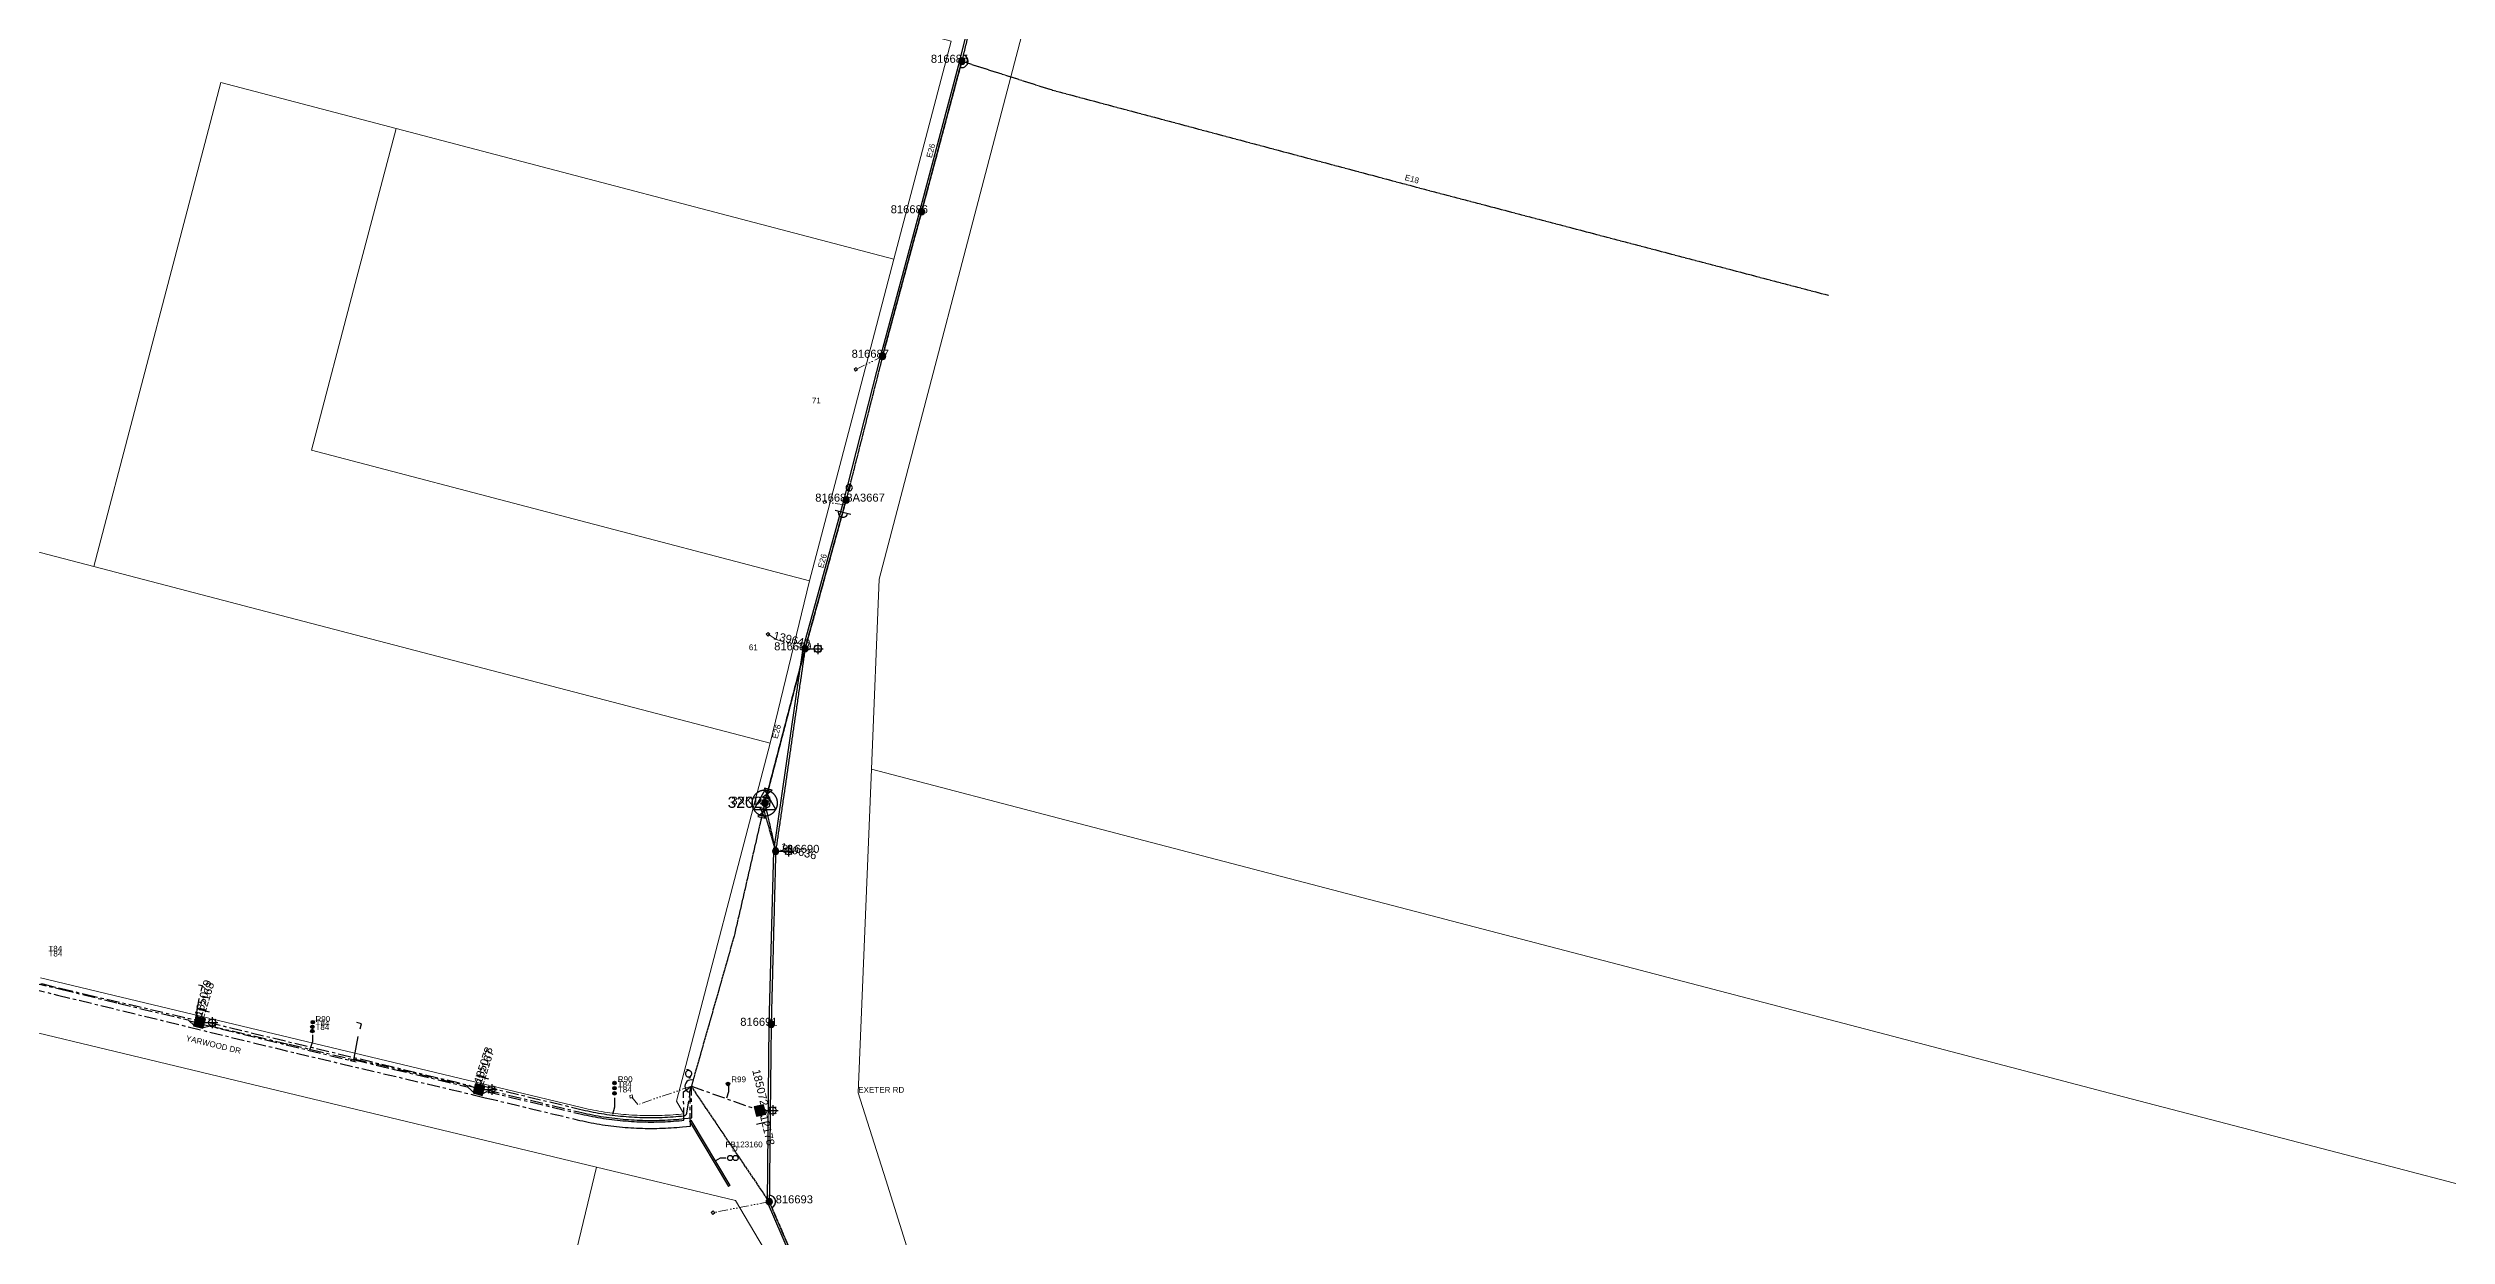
# Model space of a CAD drawing. Header units: metres. Extents: x 250871 to 255994, y 6164531 to 6169422.
# Drawn here: x 253537 to 254286, y 6167000 to 6167371 of the extents above; entities that cross this region are included whole.
import ezdxf
from ezdxf.enums import TextEntityAlignment as Align

# ---------------------------------------------------------------- set-up
doc = ezdxf.new("R2010")
doc.units = ezdxf.units.M
for name, pattern in [('Cable Exist OH', [1, 1, 0]), ('Cable Exist UG', [7, 4, -1, 1, -1]), ('DASHED', [19.05, 12.7, -6.35]), ('PHANTOMX2', [6.6, 3, -0.75, 0.2, -0.75, 0.2, -0.75, 0.2, -0.75])]:
    doc.linetypes.add(name, pattern=pattern)
doc.layers.get('0').update_dxf_attribs({"color": 6})
doc.layers.get('Defpoints').update_dxf_attribs({"color": 250})
for name, color, linetype, lineweight in [('Cadastre Land Parcels_SP_EXT', 118, 'Continuous', 15), ('Cadastre Road Names_SP_HV_LV_SL_EXT', 211, 'Continuous', 15), ('Mains_HV_EXT', 13, 'Continuous', 25), ('Mains_LV_EXT', 163, 'Continuous', 25), ('Mains_LV_SL_EXT', 135, 'Continuous', 25), ('Mains_SL_EXT', 131, 'Continuous', 25), ('Mains_TR_EXT', 211, 'Continuous', 25), ('Services_SP_EXT', 42, 'PHANTOMX2', 20)]:
    doc.layers.add(name, color=color, linetype=linetype, lineweight=lineweight)
for name, color, linetype in [('Duct_SP_EXT', 30, 'Continuous'), ('Equip_LV_EXT', 7, 'Continuous'), ('Equip_SP_HV_EXT', 7, 'Continuous'), ('Equip_SP_LV_EXT', 7, 'Continuous'), ('Equip_SP_SL_EXT', 7, 'Continuous'), ('Sub_SP_TR_HV_LV_EXT', 7, 'Continuous'), ('SupportsOH_SP_TR_HV_LV_SL_EXT', 7, 'Continuous'), ('SupportsUG_SP_LV_SL_EXT', 7, 'Continuous'), ('Trench_SP_EXT', 7, 'Continuous')]:
    doc.layers.add(name, color=color, linetype=linetype)
doc.layers.add('UNKNOWN_FEATURES', color=1, linetype='DASHED', plot=False)
doc.styles.add('COLUMN_LABEL', font='arial.ttf', dxfattribs={"height": 2})
doc.styles.add('iecARIAL', font='arial.ttf', dxfattribs={"height": 2})
doc.styles.add('POLE_LABEL', font='arial.ttf', dxfattribs={"height": 2})
doc.styles.add('SL_LABEL', font='arial.ttf', dxfattribs={"height": 2})
doc.styles.get("Standard").update_dxf_attribs({"font": 'arial.ttf'})
doc.linetypes.add('Cable E OH', pattern='A,8,-0.01,["E",Standard,S=1.5,R=30,X=0,Y=-0.9],0', length=8.01)

# ---------------------------------------------------------------- blocks, each defined once
blk = doc.blocks.new('SUB_POLE_EXT')
at = {"flags": 128}
for points in [[(-0.05, 4), (-0.15, 4), (-0.25, 3.99), (-0.34, 3.99), (-0.44, 3.98), (-0.54, 3.96), (-0.64, 3.95), (-0.73, 3.93), (-0.83, 3.91), (-0.92, 3.89), (-1.02, 3.87), (-1.11, 3.84), (-1.21, 3.81), (-1.3, 3.78), (-1.39, 3.75), (-1.49, 3.71), (-1.58, 3.68), (-1.67, 3.64), (-1.75, 3.59), (-1.84, 3.55), (-1.93, 3.5), (-2.01, 3.46), (-2.1, 3.41), (-2.18, 3.35), (-2.26, 3.3), (-2.34, 3.24), (-2.42, 3.18), (-2.5, 3.12), (-2.58, 3.06), (-2.65, 3), (-2.72, 2.93), (-2.79, 2.86), (-2.86, 2.79), (-2.93, 2.72), (-3, 2.65), (-3.06, 2.58), (-3.12, 2.5), (-3.18, 2.42), (-3.24, 2.34), (-3.3, 2.26), (-3.35, 2.18), (-3.41, 2.1), (-3.46, 2.01), (-3.5, 1.93), (-3.55, 1.84), (-3.59, 1.75), (-3.64, 1.67), (-3.68, 1.58), (-3.71, 1.49), (-3.75, 1.39), (-3.78, 1.3), (-3.81, 1.21), (-3.84, 1.11), (-3.87, 1.02), (-3.89, 0.92), (-3.91, 0.83), (-3.93, 0.73), (-3.95, 0.64), (-3.96, 0.54), (-3.98, 0.44), (-3.99, 0.34), (-3.99, 0.25), (-4, 0.15), (-4, 0.05), (-4, -0.05), (-4, -0.15), (-3.99, -0.25), (-3.99, -0.34), (-3.98, -0.44), (-3.96, -0.54), (-3.95, -0.64), (-3.93, -0.73), (-3.91, -0.83), (-3.89, -0.92), (-3.87, -1.02), (-3.84, -1.11), (-3.81, -1.21), (-3.78, -1.3), (-3.75, -1.39), (-3.71, -1.49), (-3.68, -1.58), (-3.64, -1.67), (-3.59, -1.75), (-3.55, -1.84), (-3.5, -1.93), (-3.46, -2.01), (-3.41, -2.1), (-3.35, -2.18), (-3.3, -2.26), (-3.24, -2.34), (-3.18, -2.42), (-3.12, -2.5), (-3.06, -2.58), (-3, -2.65), (-2.93, -2.72), (-2.86, -2.79), (-2.79, -2.86), (-2.72, -2.93), (-2.65, -3), (-2.58, -3.06), (-2.5, -3.12), (-2.42, -3.18), (-2.34, -3.24), (-2.26, -3.3), (-2.18, -3.35), (-2.1, -3.41), (-2.01, -3.46), (-1.93, -3.5), (-1.84, -3.55), (-1.75, -3.59), (-1.67, -3.64), (-1.58, -3.68), (-1.49, -3.71), (-1.39, -3.75), (-1.3, -3.78), (-1.21, -3.81), (-1.11, -3.84), (-1.02, -3.87), (-0.92, -3.89), (-0.83, -3.91), (-0.73, -3.93), (-0.64, -3.95), (-0.54, -3.96), (-0.44, -3.98), (-0.34, -3.99), (-0.25, -3.99), (-0.15, -4), (-0.05, -4), (0.05, -4), (0.15, -4), (0.25, -3.99), (0.34, -3.99), (0.44, -3.98), (0.54, -3.96), (0.64, -3.95), (0.73, -3.93), (0.83, -3.91), (0.92, -3.89), (1.02, -3.87), (1.11, -3.84), (1.21, -3.81), (1.3, -3.78), (1.39, -3.75), (1.49, -3.71), (1.58, -3.68), (1.67, -3.64), (1.75, -3.59), (1.84, -3.55), (1.93, -3.5), (2.01, -3.46), (2.1, -3.41), (2.18, -3.35), (2.26, -3.3), (2.34, -3.24), (2.42, -3.18), (2.5, -3.12), (2.58, -3.06), (2.65, -3), (2.72, -2.93), (2.79, -2.86), (2.86, -2.79), (2.93, -2.72), (3, -2.65), (3.06, -2.58), (3.12, -2.5), (3.18, -2.42), (3.24, -2.34), (3.3, -2.26), (3.35, -2.18), (3.41, -2.1), (3.46, -2.01), (3.5, -1.93), (3.55, -1.84), (3.59, -1.75), (3.64, -1.67), (3.68, -1.58), (3.71, -1.49), (3.75, -1.39), (3.78, -1.3), (3.81, -1.21), (3.84, -1.11), (3.87, -1.02), (3.89, -0.92), (3.91, -0.83), (3.93, -0.73), (3.95, -0.64), (3.96, -0.54), (3.98, -0.44), (3.99, -0.34), (3.99, -0.25), (4, -0.15), (4, -0.05), (4, 0.05), (4, 0.15), (3.99, 0.25), (3.99, 0.34), (3.98, 0.44), (3.96, 0.54), (3.95, 0.64), (3.93, 0.73), (3.91, 0.83), (3.89, 0.92), (3.87, 1.02), (3.84, 1.11), (3.81, 1.21), (3.78, 1.3), (3.75, 1.39), (3.71, 1.49), (3.68, 1.58), (3.64, 1.67), (3.59, 1.75), (3.55, 1.84), (3.5, 1.93), (3.46, 2.01), (3.41, 2.1), (3.35, 2.18), (3.3, 2.26), (3.24, 2.34), (3.18, 2.42), (3.12, 2.5), (3.06, 2.58), (3, 2.65), (2.93, 2.72), (2.86, 2.79), (2.79, 2.86), (2.72, 2.93), (2.65, 3), (2.58, 3.06), (2.5, 3.12), (2.42, 3.18), (2.34, 3.24), (2.26, 3.3), (2.18, 3.35), (2.1, 3.41), (2.01, 3.46), (1.93, 3.5), (1.84, 3.55), (1.75, 3.59), (1.67, 3.64), (1.58, 3.68), (1.49, 3.71), (1.39, 3.75), (1.3, 3.78), (1.21, 3.81), (1.11, 3.84), (1.02, 3.87), (0.92, 3.89), (0.83, 3.91), (0.73, 3.93), (0.64, 3.95), (0.54, 3.96), (0.44, 3.98), (0.34, 3.99), (0.25, 3.99), (0.15, 4), (0.05, 4)], [(0, 4), (-3.46, -2), (3.46, -2)]]:
    blk.add_lwpolyline(points, close=True, dxfattribs=at)
at = {"flags": 8}
blk.add_attdef('ASSET_NUM', text='', height=2.5, dxfattribs=at).set_placement((0, 7), align=Align.MIDDLE_CENTER)
for tag, flags, p in [('STREET_CODE', 9, (-1.38, 1.45)), ('NO_PHASES', 9, (-1.38, 1.05)), ('OPERATED_BY', 9, (-1.38, 0.65)), ('MAINTAINED_BY', 9, (-1.38, 0.45)), ('ORIENTATION', 9, (-1.38, 0.25)), ('OWNED_BY', 9, (-1.38, 0.05)), ('CONSTRUCTED_VOLTAGE', 9, (-1.13, 0.75)), ('OPERATING_VOLTAGE', 9, (-1.13, 0.35)), ('STATE', 9, (-1.38, -0.35)), ('USAGE', 9, (-1.38, -0.75)), ('LEGEND', 9, (-1.38, -0.95)), ('SUBURB', 9, (-1.38, -1.15)), ('STREETNAME', 9, (-1.38, -1.35)), ('LOCATION', 9, (-1.38, -1.55)), ('NOTES', 9, (-1.38, -1.75)), ('Z', 1, (-1.38, -1.95)), ('SECONDARY_VOLTAGE', 9, (-1.13, -0.65)), ('SUBSTATION_TYPE', 9, (-1.13, -1.05))]:
    blk.add_attdef(tag, text='', height=0.1, dxfattribs=dict(flags=flags)).set_placement(p, align=Align.MIDDLE_LEFT)
blk = doc.blocks.new('COLUMN_EXT')
blk.add_hatch(color=256).paths.add_polyline_path([(1.5, -1.5), (1.5, 1.5), (-1.5, 1.5), (-1.5, -1.5)])
blk.add_lwpolyline([(1.5, 1.5), (-1.5, 1.5), (-1.5, -1.5), (1.5, -1.5)], close=True)
at = {"layer": 'Defpoints', "flags": 128}
for points in [[(0, 0), (0, -2)], [(2, -4), (-2, -4)]]:
    blk.add_lwpolyline(points, dxfattribs=at)
at = {"flags": 9}
for tag, style, p in [('STRUCTURE_PLANT_NUMBER', 'POLE_LABEL', (-1.81, -0.03)), ('STREET_CODE', 'COLUMN_LABEL', (-1.81, 0.2))]:
    blk.add_attdef(tag, text='', height=0.2, rotation=180, dxfattribs=dict(at, style=style)).set_placement(p, align=Align.MIDDLE_LEFT)
for tag, p in [('COLUMN_TYPE', (-1.81, 0.4)), ('STREETNAME', (-1.81, 1.6)), ('OWNED_BY', (-1.81, 0.6)), ('LOCATION', (-1.81, 1.4)), ('SUBURB', (-1.81, 1.8)), ('LEGEND', (-1.81, 1.2)), ('USAGE', (-1.81, 1)), ('NOTES', (-1.81, 2)), ('STATE', (-1.81, 0.8))]:
    blk.add_attdef(tag, text='', height=0.2, rotation=180, dxfattribs=at).set_placement(p, align=Align.MIDDLE_LEFT)
at = {"flags": 1}
blk.add_attdef('Z', (-1.81, 2.35), '', height=0.2, rotation=180, dxfattribs=at)
at = {"style": 'COLUMN_LABEL', "width": 0.9, "flags": 8}
blk.add_attdef('ASSET_NUM', text='', height=2, rotation=270, dxfattribs=at).set_placement((2, -4), align=Align.MIDDLE_LEFT)
blk = doc.blocks.new('DUCT_EXT')
blk.add_circle((0, 0.8), 0.8)
at = {"flags": 1}
blk.add_attdef('Z', (0, 0), '', height=0.2, dxfattribs=at)
at = {"flags": 9}
for tag, p in [('DUCT_CODE', (0, 0)), ('XSECT_TYPE', (0, -0.2)), ('STATE', (0, -0.6)), ('FB_REFERENCE', (0, -0.4)), ('NOTES', (0, -0.8))]:
    blk.add_attdef(tag, text='', height=0.2, dxfattribs=at).set_placement(p, align=Align.MIDDLE_LEFT)
blk = doc.blocks.new('LV_OH_LINKS_OPEN_EXT')
for p, q in [((-0.17, 4.97), (-0.17, 5.46)), ((-0.17, 3), (-0.17, 2.5)), ((0.17, 4.97), (0.17, 5.46)), ((0.17, 3), (0.17, 2.5))]:
    blk.add_line(p, q)
blk.add_lwpolyline([(0, 2.99, 1), (0, 4.98, 1)], format="xyb", close=True)
at = {"flags": 9}
for tag, p in [('ACTUAL_STATUS', (0, 0)), ('CONSTRUCTED_VOLTAGE', (0, -0.2)), ('OPERATING_VOLTAGE', (0, -0.6)), ('ORIENTATION', (0, -0.8)), ('OWNED_BY', (0, -1)), ('STATE', (0, -1.2)), ('SWITCH_TYPE', (0, -1.4)), ('NO_PHASES', (0, -0.4)), ('USAGE', (0, -1.6)), ('LEGEND', (0, -1.8)), ('NOTES', (0, -2))]:
    blk.add_attdef(tag, text='', height=0.2, dxfattribs=at).set_placement(p, align=Align.MIDDLE_LEFT)
at = {"flags": 1}
blk.add_attdef('Z', (0, 0), '', height=0.2, dxfattribs=at)
blk = doc.blocks.new('LV_OH_LINKS_DISTFUSE_EXT')
for p, q in [((0, 0), (0.96, 0)), ((3.84, 0), (4.8, 0))]:
    blk.add_line(p, q)
blk.add_lwpolyline([(3.84, -1.2), (3.84, 1.2), (0.96, -1.2), (0.96, 1.2)], close=True)
at = {"flags": 9}
for tag, p in [('ACTUAL_STATUS', (0, 0)), ('CONSTRUCTED_VOLTAGE', (0, -0.2)), ('OPERATING_VOLTAGE', (0, -0.6)), ('ORIENTATION', (0, -0.8)), ('OWNED_BY', (0, -1)), ('STATE', (0, -1.2)), ('SWITCH_TYPE', (0, -1.4)), ('NO_PHASES', (0, -0.4)), ('USAGE', (0, -1.6)), ('NOTES', (0, -1.8))]:
    blk.add_attdef(tag, text='', height=0.2, dxfattribs=at).set_placement(p, align=Align.MIDDLE_LEFT)
at = {"flags": 1}
blk.add_attdef('Z', (0, 0), '', height=0.2, dxfattribs=at)
blk = doc.blocks.new('LV_OH_LINKS_CLOSED_EXT')
for p, q in [((-0.17, 4.97), (-0.17, 3)), ((0.17, 4.97), (0.17, 3))]:
    blk.add_line(p, q)
blk.add_lwpolyline([(0, 2.99, 1), (0, 4.98, 1)], format="xyb", close=True)
at = {"flags": 9}
for tag, p in [('ACTUAL_STATUS', (0, 0)), ('CONSTRUCTED_VOLTAGE', (0, -0.2)), ('OPERATING_VOLTAGE', (0, -0.6)), ('ORIENTATION', (0, -0.8)), ('OWNED_BY', (0, -1)), ('STATE', (0, -1.2)), ('SWITCH_TYPE', (0, -1.4)), ('NO_PHASES', (0, -0.4)), ('USAGE', (0, -1.6)), ('NOTES', (0, -1.8))]:
    blk.add_attdef(tag, text='', height=0.2, dxfattribs=at).set_placement(p, align=Align.MIDDLE_LEFT)
at = {"flags": 1}
blk.add_attdef('Z', (0, 0), '', height=0.2, dxfattribs=at)
blk = doc.blocks.new('SL_LANTERN_EXT')
at = {"flags": 9}
for tag, p in [('LRATECODE', (-7.4, 0)), ('LOUTREACHVOCAB', (-7.2, 0)), ('LOUTREACH', (-7, 0)), ('LANTNUMBER', (-6.6, 0)), ('LNEW', (-6.4, 0)), ('LMASTVOCAB', (-6.2, 0)), ('LMAST', (-6, 0)), ('LLAMPVOCAB', (-5.8, 0)), ('LLAMP', (-5.6, 0)), ('LEXIST', (-5.4, 0)), ('LCHARGE3PERCENT', (-5.2, 0)), ('LCHARGE3', (-5, 0)), ('LCHARGE2PERCENT', (-4.8, 0)), ('LCHARGE2', (-4.6, 0)), ('LCHARGE1PERCENT', (-4.4, 0)), ('LCHARGE1', (-4.2, 0)), ('LCATEGORY', (-4, 0)), ('LBRACKETVOCAB', (-3.8, 0)), ('LBRACKET', (-3.6, 0)), ('LKINGHEIGHT', (-3.4, 0)), ('CREPLACE', (-3.2, 0)), ('CREMOVE', (-3, 0)), ('CNUMBER', (-2.8, 0)), ('CNEW', (-2.6, 0)), ('CEXIST', (-2.4, 0)), ('USAGE', (-2.2, 0)), ('STATE', (-2, 0)), ('OWNED_BY', (-1.8, 0)), ('ORIENTATION', (-1.6, 0))]:
    blk.add_attdef(tag, text='', height=0.001, rotation=270, dxfattribs=at).set_placement(p, align=Align.MIDDLE_LEFT)
for tag, p in [('LREMOVE', (0, -7.6)), ('LREPLACE', (0, -7.8)), ('LTYPE', (0, -8)), ('LTYPEVOCAB', (0, -8.2)), ('LEGEND', (0, -8.4)), ('SUBURB', (0, -8.6)), ('STREETNAME', (0, -8.8)), ('LOCATION', (0, -9)), ('NOTES', (0, -9.2)), ('MAINTAINED_BY', (0, -9.86))]:
    blk.add_attdef(tag, text='', height=0.001, dxfattribs=at).set_placement(p, align=Align.MIDDLE_LEFT)
blk.add_attdef('OPERATED_BY', (0, -9.61), '', height=0.001, dxfattribs=at)
blk.add_wipeout([(5.69, 0), (5.06, -1.06), (4, -1.69), (2.94, -1.06), (2.31, 0), (2.94, 1.06), (4, 1.69), (5.06, 1.06)])
for p, q in [((0, 0), (4, 0)), ((2.94, 1.06), (3.2, 0.8)), ((4, 1.69), (4, 0)), ((5.06, 1.06), (4.8, 0.8)), ((2.94, -1.06), (3.2, -0.8)), ((4, 0), (5.69, 0)), ((4, 0), (4, -1.69)), ((5.06, -1.06), (4.8, -0.8))]:
    blk.add_line(p, q)
blk.add_circle((4, 0), 1.12)
for tag, p in [('OPERATING_VOLTAGE', (-1.4, 0)), ('NO_PHASES', (-1.2, 0)), ('LANTERN_TYPE', (-1, 0)), ('LANTERN_PURPOSE', (-0.8, 0)), ('CONTROL_TYPE', (-0.6, 0)), ('CONSTRUCTED_VOLTAGE', (-0.4, 0))]:
    blk.add_attdef(tag, text='', height=0.001, rotation=270, dxfattribs=at).set_placement(p, align=Align.MIDDLE_LEFT)
at = {"style": 'SL_LABEL', "flags": 9}
blk.add_attdef('STREET_CODE', text='', height=0.001, rotation=270, dxfattribs=at).set_placement((0, 0), align=Align.MIDDLE_LEFT)
at = {"flags": 1}
blk.add_attdef('Z', (0, 0), '', height=0.001, rotation=270, dxfattribs=at)
at = {"width": 0.9}
blk.add_attdef('LNUMBER', text='', height=1, dxfattribs=at).set_placement((7, -1), align=Align.MIDDLE_LEFT)
blk = doc.blocks.new('CCP_EXT')
blk.add_wipeout([(0, 0.57), (0.57, 0), (0, -0.57), (-0.57, 0)])
blk.add_lwpolyline([(-0.57, 0), (0, 0.57), (0.57, 0), (0, -0.57), (-0.57, 0)])
at = {"flags": 1}
blk.add_attdef('Z', (0, 0), '', height=0.2, dxfattribs=at)
at = {"flags": 9}
for tag, p in [('CCP_TYPE', (0, 0)), ('CONSTRUCTED_VOLTAGE', (0, -0.2)), ('OPERATING_VOLTAGE', (0, -0.6)), ('ORIENTATION', (0, -0.8)), ('OWNED_BY', (0, -1)), ('STATE', (0, -1.8)), ('NO_PHASES', (0, -0.4)), ('USAGE', (0, -1.2)), ('LEGEND', (0, -1.4)), ('LIFE_SUPPORT', (0, -1.6)), ('NOTES', (0, -2))]:
    blk.add_attdef(tag, text='', height=0.2, dxfattribs=at).set_placement(p, align=Align.MIDDLE_LEFT)
blk = doc.blocks.new('POLE_EXT')
blk.add_hatch(color=256).paths.add_polyline_path([(-1, 0, 1), (1, 0, 1)])
blk.add_lwpolyline([(-1, 0, 1), (1, 0, 1)], format="xyb", close=True)
at = {"flags": 8}
blk.add_attdef('pNumber', text='', height=2, dxfattribs=at).set_placement((2.5, 2.5), align=Align.MIDDLE_CENTER)
at = {"style": 'POLE_LABEL', "flags": 9}
for tag, p in [('STRUCTURE_PLANT_NUMBER', (1.35, 0.03)), ('STREET_CODE', (1.35, -0.2))]:
    blk.add_attdef(tag, text='', height=0.2, dxfattribs=at).set_placement(p, align=Align.MIDDLE_LEFT)
at = {"flags": 1}
blk.add_attdef('Z', (1.35, -7.33), '', height=0.2, dxfattribs=at)
at = {"flags": 9}
for tag, p in [('OWNED_BY', (1.35, -0.4)), ('SPECIAL_USE', (1.35, -0.8)), ('STATE', (1.35, -1)), ('cLV', (1.35, -1.4)), ('hDepth', (1.35, -1.6)), ('hDia', (1.35, -1.8)), ('cHV', (1.35, -2)), ('cLinedev', (1.35, -3.4)), ('pExisting', (1.35, -3.8)), ('pFooting', (1.35, -4.4)), ('pNew', (1.35, -4.6)), ('pRelocate', (1.35, -5)), ('pRemove', (1.35, -5.2)), ('pReplace', (1.35, -5.4)), ('pStay', (1.35, -5.6)), ('pType', (1.35, -5.8)), ('cspan', (1.35, -6)), ('STREETNAME', (1.35, -6.2)), ('SUBURB', (1.35, -6.4)), ('OPERATED_BY', (1.36, -7.01)), ('PARENT', (1.35, -0.6)), ('USAGE', (1.35, -1.2)), ('LBRACKET', (1.35, -2.2)), ('LExisting', (1.35, -2.4)), ('LANTNUMBER', (1.35, -2.6)), ('LOther', (1.35, -2.8)), ('LRemove', (1.35, -3)), ('LEGEND', (1.35, -3.2)), ('LOCATION', (1.35, -3.6)), ('PFNUMBER', (1.35, -4)), ('NEWPFNUMBER', (1.35, -4.2)), ('NOTES', (1.35, -6.6)), ('MAINTAINED_BY', (1.36, -6.81))]:
    blk.add_attdef(tag, text='', height=0.2, dxfattribs=at).set_placement(p, align=Align.MIDDLE_LEFT)
blk = doc.blocks.new('HV_USL_CLOSED_EXT')
at = {"layer": 'Equip_SP_HV_EXT'}
blk.add_line((4, 2.5), (4, -2.5), dxfattribs=at)
blk.add_arc((4, 0), 1.5, 270, 90, dxfattribs=at)
at = {"layer": 'Equip_SP_HV_EXT', "width": 0.9, "flags": 8}
blk.add_attdef('ASSET_NUM', text='', height=2, rotation=270, dxfattribs=at).set_placement((9.5, 0), align=Align.MIDDLE_CENTER)
at = {"layer": 'Equip_SP_HV_EXT'}
for tag, flags, p in [('ACTUAL_STATUS', 9, (0, 1.55)), ('STREET_CODE', 9, (0, 1.75)), ('CONSTRUCTED_VOLTAGE', 9, (0, 1.35)), ('NO_PHASES', 9, (0, 1.15)), ('OPERATING_VOLTAGE', 9, (0, 0.95)), ('ORIENTATION', 9, (0, 0.75)), ('OWNED_BY', 9, (0, 0.55)), ('OPERATED_BY', 9, (0, 0.35)), ('MAINTAINED_BY', 9, (0, 0.15)), ('STATE', 9, (0, -0.05)), ('Z', 1, (0, -1.85)), ('SWITCH_TYPE', 9, (0, -0.25)), ('USAGE', 9, (0, -0.45)), ('LEGEND', 9, (0, -0.65)), ('LOCATION', 9, (0, -0.85)), ('STREETNAME', 9, (0, -1.05)), ('SUBURB', 9, (0, -1.25)), ('NOTES', 9, (0, -1.45)), ('LABEL_ALIGNMENT', 9, (0, -1.65))]:
    blk.add_attdef(tag, text='', height=0.1, dxfattribs=dict(at, flags=flags)).set_placement(p, align=Align.MIDDLE_LEFT)
blk = doc.blocks.new('CABLE_LARGE_EXT')
h = blk.add_hatch(color=256)
edge = h.paths.add_edge_path()
edge.add_arc((0, 0.55), 0.55, 0, 360)
blk.add_circle((0, 0.55), 0.55)
at = {"flags": 1}
blk.add_attdef('Z', (0, 0), '', height=0.2, dxfattribs=at)
at = {"flags": 9}
for tag, p in [('COND_CODE', (0, 0)), ('STATE', (0, -0.4)), ('XSECT_SIZE', (0, -0.6)), ('FB_REFERENCE', (0, -0.2)), ('NOTES', (0, -0.8))]:
    blk.add_attdef(tag, text='', height=0.2, dxfattribs=at).set_placement(p, align=Align.MIDDLE_LEFT)

msp = doc.modelspace()

# ---------------------------------------------------------------- linework, layer by layer
at = {"layer": 'Cadastre Land Parcels_SP_EXT', "linetype": 'Continuous'}
for points in [[(253522.718, 6167216.335), (253550.961, 6167208.953), (253590.693, 6167360.269), (253645.434, 6167345.9), (253801.019, 6167305.061), (253818.904, 6167373.178), (253647.582, 6167418.166), (253660.357, 6167466.817), (253831.679, 6167421.83), (253899.745, 6167681.054), (253899.745, 6167681.054), (253909.418, 6167722.31), (253817.529, 6167751.878), (253847.639, 6167863.985), (253850.297, 6167873.881), (253854.628, 6167890.008), (253781.714, 6167929.667), (253763.747, 6167861.194), (253761.558, 6167852.849), (253693.429, 6167593.208), (253426.631, 6167663.238)], [(253534.314, 6167080.314), (253702.951, 6167039.869), (253703.788, 6167039.672), (253704.627, 6167039.482), (253705.468, 6167039.301), (253706.31, 6167039.127), (253707.154, 6167038.961), (253708, 6167038.802), (253708.846, 6167038.65), (253709.694, 6167038.508), (253710.544, 6167038.372), (253711.394, 6167038.244), (253712.246, 6167038.123), (253713.099, 6167038.01), (253713.952, 6167037.906), (253714.806, 6167037.809), (253715.662, 6167037.719), (253716.518, 6167037.638), (253717.375, 6167037.564), (253718.233, 6167037.497), (253719.091, 6167037.44), (253719.95, 6167037.389), (253720.809, 6167037.346), (253721.668, 6167037.311), (253722.528, 6167037.283), (253723.388, 6167037.265), (253724.248, 6167037.253), (253725.108, 6167037.249), (253725.968, 6167037.253), (253726.828, 6167037.265), (253727.688, 6167037.284), (253728.547, 6167037.312), (253728.547, 6167037.312), (253729.407, 6167037.346), (253730.267, 6167037.389), (253731.125, 6167037.44), (253731.983, 6167037.498), (253732.84, 6167037.564), (253733.697, 6167037.638), (253734.553, 6167037.719), (253735.409, 6167037.809), (253733.083, 6167041.724), (253762.382, 6167153.692), (253604.719, 6167194.901), (253550.961, 6167208.953), (253522.718, 6167216.335)], [(254343.946, 6167001.617), (254259.576, 6167023.705), (254185.235, 6167043.169), (254106.709, 6167063.728), (254027.482, 6167084.47), (253947.209, 6167105.486), (253856.868, 6167129.138), (253794, 6167145.598), (253789.856, 6167044.41), (253798.458, 6167017.151), (253809.988, 6166980.61), (253826.22, 6166929.171), (253895.488, 6166910.975), (253971.587, 6166890.983), (253993.36, 6166885.263), (254059.357, 6166903.678), (254089.811, 6166912.175), (254139.297, 6166899.22), (254187.055, 6166886.718), (254206.133, 6166867.687), (254260.588, 6166813.366), (254271.453, 6166802.528), (254285.997, 6166788.019), (254499.268, 6166955.529)]]:
    msp.add_lwpolyline(points, dxfattribs=at)
for points in [[(254025.959, 6167464.896), (253977.213, 6167508.31), (253975.414, 6167509.913), (253897.223, 6167589.941), (253796.433, 6167204.967), (253794, 6167145.598), (253856.868, 6167129.138), (253947.209, 6167105.486), (254027.482, 6167084.47), (254106.709, 6167063.728), (254185.235, 6167043.169), (254259.576, 6167023.705), (254343.946, 6167001.617), (254515.008, 6166956.831), (254535.408, 6166959.093), (254719.316, 6167112.114), (254814.805, 6167179.213), (254866.071, 6167214.178), (254723.771, 6167329.803), (254213.374, 6167574.263), (254084.7, 6167412.568), (254025.959, 6167464.896)], [(253774.617, 6167204.438), (253619.014, 6167245.282), (253632.699, 6167297.399), (253645.434, 6167345.9), (253590.693, 6167360.269), (253550.961, 6167208.953), (253604.719, 6167194.901), (253762.382, 6167153.692), (253774.617, 6167204.438)], [(253788.361, 6167256.819), (253801.019, 6167305.061), (253645.434, 6167345.9), (253632.699, 6167297.399), (253619.014, 6167245.282), (253774.617, 6167204.438), (253788.361, 6167256.819)], [(253843.697, 6166854.534), (253683.066, 6166893.081), (253692.457, 6166932.213), (253701.849, 6166971.345), (253696.432, 6166972.647), (253708.089, 6167021.168), (253487.773, 6167074.091), (253471.322, 6167005.614), (253448.111, 6166907.788), (253554.357, 6166882.599), (253575.185, 6166877.596), (253595.151, 6166872.8), (253614.715, 6166868.107), (253673.453, 6166854.193), (253732.603, 6166840.209), (253790.946, 6166826.415), (253872.095, 6166807.527), (253843.697, 6166854.534)], [(253751.494, 6167010.742), (253708.089, 6167021.168), (253696.432, 6166972.647), (253701.849, 6166971.345), (253786.78, 6166950.943), (253751.494, 6167010.742)]]:
    msp.add_lwpolyline(points, close=True, dxfattribs=at)
at = {"layer": 'Duct_SP_EXT'}
for p, q in [((253737.173, 6167035.546), (253737.379, 6167035.669)), ((253737.173, 6167035.546), (253749.301, 6167015.137)), ((253737.585, 6167035.791), (253737.379, 6167035.669)), ((253737.585, 6167035.791), (253749.714, 6167015.382)), ((253749.301, 6167015.137), (253749.507, 6167015.259)), ((253749.714, 6167015.382), (253749.507, 6167015.259))]:
    msp.add_line(p, q, dxfattribs=at)
for points in [[(253619.29, 6167062.525), (253619.327, 6167060.336), (253618.441, 6167057.722)], [(253749.336, 6167046.649), (253749.336, 6167044.64), (253748.663, 6167042.747)], [(253713.666, 6167042.808), (253713.666, 6167039.941), (253713.128, 6167037.594)], [(253748.543, 6167023.997), (253746.765, 6167023.997), (253745.293, 6167023.114)]]:
    msp.add_lwpolyline(points, dxfattribs=at)
at = {"layer": 'Mains_HV_EXT', "linetype": 'Cable E OH'}
msp.add_lwpolyline([(253992.015, 6166611.175), (253971.005, 6166646.804), (253947.274, 6166685.858), (253925.967, 6166722.833), (253898.911, 6166767.637), (253874.158, 6166808.966), (253851.299, 6166847.872), (253828.97, 6166885.566), (253804.223, 6166928.099), (253779.832, 6166967.639), (253761.464, 6167010.197)], dxfattribs=at)
at = {"layer": 'Mains_LV_EXT', "linetype": 'Cable Exist OH'}
for points in [[(253832.041, 6167407.191), (253822.216, 6167366.941)], [(253797.46, 6167274.712), (253809.665, 6167319.896), (253822.216, 6167366.941)], [(253822.216, 6167366.941), (253850.608, 6167357.896), (253967.462, 6167326.734), (254093.059, 6167293.756)], [(253780.365, 6166967.917), (253762.065, 6167010.333)]]:
    msp.add_lwpolyline(points, dxfattribs=at)
at = {"layer": 'Mains_LV_EXT', "linetype": 'Continuous'}
for points in [[(253821.701, 6167365.009, 1.0096223), (253822.69, 6167368.884)], [(253738.263, 6167048.377, 1.0220651), (253737.251, 6167044.508)]]:
    msp.add_lwpolyline(points, format="xyb", dxfattribs=at)
at = {"layer": 'Mains_TR_EXT', "linetype": 'Cable Exist OH'}
msp.add_lwpolyline([(253762.065, 6167010.333), (253780.365, 6166967.917), (253804.737, 6166928.407), (253829.488, 6166885.87), (253851.816, 6166848.177), (253874.674, 6166809.272), (253899.425, 6166767.946), (253926.484, 6166723.138), (253947.79, 6166686.164), (253971.52, 6166647.112), (253992.643, 6166611.291)], dxfattribs=at)
at = {"layer": 'Mains_TR_EXT', "linetype": 'Continuous'}
msp.add_lwpolyline([(253762.857, 6167008.496, 0.8100417), (253762.087, 6167012.333)], format="xyb", dxfattribs=at)
at = {"layer": 'UNKNOWN_FEATURES'}
for points in [[(253634.249, 6167064.367), (253634.595, 6167065.926), (253633.152, 6167066.331)], [(253632.319, 6167054.225), (253632.319, 6167055.25), (253633.599, 6167061.959)], [(253631.16, 6167054.504), (253633.02, 6167054.057)]]:
    msp.add_lwpolyline(points, dxfattribs=at)

# ---------------------------------------------------------------- block references
at = {"layer": 'Duct_SP_EXT'}
for name, p in [('CABLE_LARGE_EXT', (253619.417, 6167065.922)), ('CABLE_LARGE_EXT', (253619.29, 6167063.154)), ('CABLE_LARGE_EXT', (253619.297, 6167064.483)), ('CABLE_LARGE_EXT', (253713.712, 6167043.66)), ('CABLE_LARGE_EXT', (253713.719, 6167046.892)), ('CABLE_LARGE_EXT', (253713.719, 6167045.28)), ('DUCT_EXT', (253749.827, 6167023.195)), ('DUCT_EXT', (253751.527, 6167023.195))]:
    msp.add_blockref(name, p, dxfattribs=at)
at = {"layer": 'Duct_SP_EXT', "rotation": 89.97725263468408}
msp.add_blockref('CABLE_LARGE_EXT', (253749.697, 6167047.161), dxfattribs=at)
at = {"layer": 'Equip_LV_EXT'}
for p, rotation in [((253760.484, 6167134.245), 257.0408878528417), ((253760.818, 6167135.614), 75.37343739496174)]:
    msp.add_blockref('LV_OH_LINKS_DISTFUSE_EXT', p, dxfattribs=dict(at, rotation=rotation))
at = {"layer": 'Equip_SP_LV_EXT'}
for name, p, rotation in [('LV_OH_LINKS_CLOSED_EXT', (253786.077, 6167229.731), 346.0296509415621), ('LV_OH_LINKS_OPEN_EXT', (253737.716, 6167046.453), 12.40593992401942)]:
    msp.add_blockref(name, p, dxfattribs=dict(at, rotation=rotation))
at = {"layer": 'Sub_SP_TR_HV_LV_EXT'}
ref = msp.add_blockref('SUB_POLE_EXT', (253760.653, 6167134.98), dxfattribs=at)
ref.add_attrib('ASSET_NUM', '32023', dxfattribs={"layer": '0', "height": 3.5}).set_placement((253762.653, 6167135.23), align=Align.MIDDLE_RIGHT)
at = {"layer": 'SupportsOH_SP_TR_HV_LV_SL_EXT'}
ref = msp.add_blockref('POLE_EXT', (253822.216, 6167366.941), dxfattribs=at)
ref.add_attrib('ASSET_NUM', '816685', dxfattribs={"layer": '0', "height": 2.5, "style": 'POLE_LABEL'}).set_placement((253824.216, 6167367.691), align=Align.MIDDLE_RIGHT)
ref = msp.add_blockref('POLE_EXT', (253809.665, 6167319.896), dxfattribs=at)
ref.add_attrib('ASSET_NUM', '816686', dxfattribs={"layer": '0', "height": 2.5, "style": 'POLE_LABEL'}).set_placement((253811.665, 6167320.646), align=Align.MIDDLE_RIGHT)
ref = msp.add_blockref('POLE_EXT', (253760.653, 6167134.98), dxfattribs=at)
ref.add_attrib('ASSET_NUM', '3XK165', dxfattribs={"layer": '0', "height": 2.5, "style": 'POLE_LABEL'}).set_placement((253762.653, 6167135.73), align=Align.MIDDLE_RIGHT)
ref = msp.add_blockref('POLE_EXT', (253762.654, 6167065.83), dxfattribs=at)
ref.add_attrib('ASSET_NUM', '816691', dxfattribs={"layer": '0', "height": 2.5, "style": 'POLE_LABEL'}).set_placement((253764.654, 6167066.58), align=Align.MIDDLE_RIGHT)
ref = msp.add_blockref('POLE_EXT', (253762.065, 6167010.333), dxfattribs=at)
ref.add_attrib('ASSET_NUM', '816693', dxfattribs={"layer": '0', "height": 2.5, "style": 'POLE_LABEL'}).set_placement((253764.065, 6167011.083), align=Align.MIDDLE_LEFT)
at = {"layer": 'SupportsUG_SP_LV_SL_EXT'}
ref = msp.add_blockref('COLUMN_EXT', (253584.031, 6167066.4), dxfattribs=dict(at, rotation=165.1315972229623))
ref.add_attrib('ASSET_NUM', '212168', dxfattribs={"layer": '0', "height": 2.5, "rotation": 73.253837, "style": 'COLUMN_LABEL'}).set_placement((253586.031, 6167067.15), align=Align.BOTTOM_LEFT)
ref = msp.add_blockref('COLUMN_EXT', (253671.325, 6167045.397), dxfattribs=dict(at, rotation=165.1315972315199))
ref.add_attrib('ASSET_NUM', '212167', dxfattribs={"layer": '0', "height": 2.5, "rotation": 72.506514, "style": 'COLUMN_LABEL'}).set_placement((253673.325, 6167046.147), align=Align.BOTTOM_LEFT)
ref = msp.add_blockref('COLUMN_EXT', (253759.137, 6167038.861), dxfattribs=dict(at, rotation=13.38190664440808))
ref.add_attrib('ASSET_NUM', '212178', dxfattribs={"layer": '0', "height": 2.5, "rotation": 283.381907, "style": 'COLUMN_LABEL'}).set_placement((253761.137, 6167039.611), align=Align.TOP_LEFT)

# ---------------------------------------------------------------- texts
at = {"layer": 'Cadastre Land Parcels_SP_EXT'}
for s, p in [('71', (253775.395, 6167259.941)), ('61', (253755.692, 6167182.785))]:
    msp.add_text(s, height=1.8, dxfattribs=at).set_placement(p)
at = {"layer": 'Cadastre Road Names_SP_HV_LV_SL_EXT'}
msp.add_text('EXETER RD', height=1.8, dxfattribs=at).set_placement((253789.856, 6167044.41))
at = {"layer": 'Duct_SP_EXT'}
for s, p in [('T84', (253536.785, 6167088.536)), ('T84', (253536.819, 6167087.015)), ('T84', (253620.296, 6167065.282)), ('R90', (253620.256, 6167066.561)), ('T84', (253620.256, 6167064.043)), ('FB123160', (253748.383, 6167027.348)), ('D', (253750.389, 6167026.044))]:
    msp.add_text(s, height=1.8, dxfattribs=at).set_placement(p)
at = {"layer": 'Mains_LV_EXT'}
for s, rotation, p in [('E26', 75.062022, (253812.836, 6167336.572)), ('E18', 345.068583, (253960.506, 6167329.797)), ('E26', 74.573181, (253778.922, 6167208.306)), ('E26', 75.373437, (253764.66, 6167154.955))]:
    msp.add_text(s, height=1.8, rotation=rotation, dxfattribs=at).set_placement(p)

# ---------------------------------------------------------------- next in the draw order: block references
at = {"layer": 'Equip_SP_SL_EXT'}
ref = msp.add_blockref('SL_LANTERN_EXT', (253773.247, 6167183.238), dxfattribs=at)
ref.add_attrib('ASSET_NUM', '139640', dxfattribs={"layer": '0', "height": 2.5, "rotation": 346.444333, "style": 'iecARIAL'}).set_placement((253774.747, 6167184.738), align=Align.MIDDLE_RIGHT)
ref = msp.add_blockref('SL_LANTERN_EXT', (253764.066, 6167119.914), dxfattribs=at)
ref.add_attrib('ASSET_NUM', '139636', dxfattribs={"layer": '0', "height": 2.5, "rotation": 345.335983, "style": 'iecARIAL'}).set_placement((253765.566, 6167121.414), align=Align.MIDDLE_LEFT)
ref = msp.add_blockref('SL_LANTERN_EXT', (253584.014, 6167066.332), dxfattribs=at)
ref.add_attrib('ASSET_NUM', '185079', dxfattribs={"layer": '0', "height": 2.5, "rotation": 74.853209, "style": 'iecARIAL'}).set_placement((253585.514, 6167067.832), align=Align.BOTTOM_LEFT)
ref = msp.add_blockref('SL_LANTERN_EXT', (253671.325, 6167045.397), dxfattribs=at)
ref.add_attrib('ASSET_NUM', '185078', dxfattribs={"layer": '0', "height": 2.5, "rotation": 72.007709, "style": 'iecARIAL'}).set_placement((253672.825, 6167046.897), align=Align.BOTTOM_LEFT)
ref = msp.add_blockref('SL_LANTERN_EXT', (253759.137, 6167038.862), dxfattribs=at)
ref.add_attrib('ASSET_NUM', '185072', dxfattribs={"layer": '0', "height": 2.5, "rotation": 283.381907, "style": 'iecARIAL'}).set_placement((253760.637, 6167040.362), align=Align.MIDDLE_RIGHT)
at = {"layer": 'Services_SP_EXT'}
for p, rotation in [((253789.129, 6167270.568), 168.8691011230672), ((253779.353, 6167229.102), 151.274021857428), ((253718.934, 6167043.247), 148.6839795543682), ((253744.46, 6167006.897), 266.4840050131697)]:
    msp.add_blockref('CCP_EXT', p, dxfattribs=dict(at, rotation=rotation))

# ---------------------------------------------------------------- next in the draw order: linework, layer by layer
at = {"layer": 'Mains_HV_EXT', "linetype": 'Cable Exist OH'}
for points in [[(253921.185, 6167764.169), (253918.612, 6167750.81), (253900.106, 6167679.587), (253883.382, 6167613.703), (253869.737, 6167559.794), (253856.191, 6167508.378), (253844.202, 6167457.092), (253832.041, 6167407.191), (253822.216, 6167366.941), (253809.665, 6167319.896), (253797.46, 6167274.712), (253786.077, 6167229.731)], [(253760.653, 6167134.98), (253764.066, 6167119.914), (253762.654, 6167065.83), (253762.065, 6167010.333), (253780.365, 6166967.917), (253804.737, 6166928.407), (253829.488, 6166885.87), (253851.816, 6166848.177), (253874.674, 6166809.272), (253899.425, 6166767.946), (253926.484, 6166723.138), (253947.79, 6166686.164), (253971.52, 6166647.112)]]:
    msp.add_lwpolyline(points, dxfattribs=at)
at = {"layer": 'Mains_LV_EXT', "linetype": 'Cable Exist OH'}
for points in [[(253797.46, 6167274.712), (253786.077, 6167229.731)], [(253773.247, 6167183.238), (253786.077, 6167229.731)], [(253760.653, 6167134.98), (253773.247, 6167183.238)], [(253760.653, 6167134.98), (253751.075, 6167093.358), (253737.716, 6167046.453)], [(253760.233, 6167133.039), (253764.066, 6167119.914)], [(253762.065, 6167010.333), (253737.716, 6167046.453)]]:
    msp.add_lwpolyline(points, dxfattribs=at)
at = {"layer": 'Mains_LV_EXT', "linetype": 'Cable Exist UG'}
for points in [[(253531.742, 6167076.9), (253539.624, 6167074.96), (253560.067, 6167070), (253614.303, 6167056.781), (253669.943, 6167043.695), (253673.321, 6167042.862), (253673.321, 6167042.862), (253702.027, 6167035.977), (253702.89, 6167035.774), (253703.764, 6167035.576), (253704.642, 6167035.387), (253705.519, 6167035.206), (253706.398, 6167035.033), (253707.279, 6167034.867), (253708.162, 6167034.709), (253709.047, 6167034.56), (253709.929, 6167034.42), (253710.815, 6167034.286), (253711.704, 6167034.16), (253712.594, 6167034.042), (253713.484, 6167033.933), (253714.373, 6167033.833), (253715.264, 6167033.739), (253716.157, 6167033.654), (253717.049, 6167033.577), (253717.944, 6167033.508), (253718.839, 6167033.448), (253719.732, 6167033.395), (253720.628, 6167033.35), (253721.523, 6167033.314), (253722.419, 6167033.285), (253723.316, 6167033.265), (253724.211, 6167033.253), (253725.108, 6167033.249), (253726.005, 6167033.253), (253726.9, 6167033.265), (253727.797, 6167033.285), (253728.693, 6167033.314), (253729.588, 6167033.35), (253730.484, 6167033.395), (253731.377, 6167033.448), (253732.272, 6167033.508), (253733.166, 6167033.577), (253734.058, 6167033.654), (253734.951, 6167033.739), (253737.442, 6167034), (253737.246, 6167044.799), (253737.716, 6167046.453)], [(253532.214, 6167078.793), (253540.724, 6167076.753), (253558.575, 6167072.394), (253580.475, 6167067.193), (253582.582, 6167065.201), (253584.766, 6167064.665), (253587.372, 6167065.354), (253612.037, 6167059.565), (253644.849, 6167051.72), (253658.574, 6167048.475), (253667.743, 6167046.217), (253670.004, 6167044.263), (253671.843, 6167043.765), (253673.787, 6167044.806), (253673.787, 6167044.806), (253702.489, 6167037.923), (253703.339, 6167037.723), (253704.196, 6167037.529), (253705.055, 6167037.344), (253705.914, 6167037.167), (253706.776, 6167036.997), (253707.639, 6167036.835), (253708.504, 6167036.68), (253709.371, 6167036.534), (253710.236, 6167036.396), (253711.105, 6167036.265), (253711.975, 6167036.141), (253712.846, 6167036.026), (253713.718, 6167035.919), (253714.59, 6167035.821), (253715.463, 6167035.729), (253716.338, 6167035.646), (253717.212, 6167035.571), (253718.089, 6167035.503), (253718.965, 6167035.444), (253719.841, 6167035.392), (253720.718, 6167035.348), (253721.595, 6167035.313), (253722.474, 6167035.284), (253723.352, 6167035.265), (253724.229, 6167035.253), (253725.108, 6167035.249), (253725.987, 6167035.253), (253726.864, 6167035.265), (253727.743, 6167035.284), (253728.62, 6167035.313), (253729.497, 6167035.348), (253730.375, 6167035.392), (253731.251, 6167035.444), (253732.128, 6167035.503), (253733.003, 6167035.571), (253733.878, 6167035.646), (253734.752, 6167035.729), (253735.409, 6167035.798), (253735.248, 6167044.648), (253737.716, 6167046.453)]]:
    msp.add_lwpolyline(points, dxfattribs=at)
at = {"layer": 'Mains_LV_SL_EXT', "linetype": 'Cable Exist UG'}
for points in [[(253584.031, 6167066.4), (253586.547, 6167066.454), (253586.547, 6167066.454), (253668.17, 6167046.76), (253671.325, 6167045.397)], [(253671.325, 6167045.397), (253673.802, 6167045.317), (253673.802, 6167045.317), (253702.604, 6167038.409), (253703.451, 6167038.21), (253704.304, 6167038.018), (253705.158, 6167037.833), (253706.013, 6167037.657), (253706.87, 6167037.488), (253707.729, 6167037.326), (253708.59, 6167037.172), (253709.452, 6167037.028), (253710.313, 6167036.89), (253711.177, 6167036.759), (253712.043, 6167036.637), (253712.909, 6167036.522), (253713.777, 6167036.416), (253714.644, 6167036.318), (253715.513, 6167036.227), (253716.383, 6167036.144), (253717.253, 6167036.069), (253718.125, 6167036.001), (253718.997, 6167035.943), (253719.868, 6167035.891), (253720.741, 6167035.848), (253721.614, 6167035.812), (253722.487, 6167035.784), (253723.361, 6167035.765), (253724.234, 6167035.753), (253725.108, 6167035.749), (253725.982, 6167035.753), (253726.855, 6167035.765), (253727.729, 6167035.784), (253728.602, 6167035.812), (253729.475, 6167035.848), (253730.348, 6167035.891), (253731.22, 6167035.943), (253732.092, 6167036.001), (253732.963, 6167036.069), (253733.833, 6167036.144), (253734.703, 6167036.227), (253735.565, 6167036.317), (253737.896, 6167036.561), (253737.716, 6167046.453)], [(253737.716, 6167046.453), (253759.137, 6167038.861)]]:
    msp.add_lwpolyline(points, dxfattribs=at)
at = {"layer": 'Mains_SL_EXT', "linetype": 'Cable Exist OH'}
msp.add_lwpolyline([(253780.365, 6166967.917), (253762.065, 6167010.333), (253737.716, 6167046.453)], dxfattribs=at)
at = {"layer": 'Services_SP_EXT'}
for points in [[(253789.129, 6167270.568), (253797.46, 6167274.712)], [(253785.672, 6167228.265), (253779.353, 6167229.102)], [(253737.716, 6167046.453), (253720.943, 6167040.686), (253718.934, 6167043.247)], [(253762.065, 6167010.333), (253744.46, 6167006.897)]]:
    msp.add_lwpolyline(points, dxfattribs=at)
at = {"layer": 'Trench_SP_EXT', "linetype": 'Cable Exist UG'}
for points in [[(253508.162, 6167088.979), (253511.612, 6167087.12), (253516.293, 6167084.835), (253520.709, 6167082.974), (253525.314, 6167081.222), (253529.59, 6167079.878), (253535.054, 6167078.418), (253540.503, 6167077.079), (253548.263, 6167075.235), (253582.746, 6167067.205), (253583.25, 6167066.223), (253583.927, 6167066.061)], [(253583.927, 6167066.061), (253631.164, 6167054.503), (253632.345, 6167055.042), (253671.443, 6167045.766)], [(253737.716, 6167046.453), (253759.137, 6167038.861)]]:
    msp.add_lwpolyline(points, dxfattribs=at)
msp.add_lwpolyline([(253671.352, 6167045.396), (253673.024, 6167046.429), (253673.024, 6167046.429), (253702.812, 6167039.285), (253703.653, 6167039.087), (253704.498, 6167038.896), (253705.344, 6167038.714), (253706.191, 6167038.539), (253707.04, 6167038.371), (253707.891, 6167038.212), (253708.744, 6167038.059), (253709.597, 6167037.916), (253710.451, 6167037.779), (253711.308, 6167037.65), (253712.165, 6167037.529), (253713.023, 6167037.415), (253713.882, 6167037.31), (253714.742, 6167037.213), (253715.602, 6167037.122), (253716.464, 6167037.04), (253717.326, 6167036.966), (253718.19, 6167036.899), (253719.054, 6167036.841), (253719.917, 6167036.79), (253720.781, 6167036.747), (253721.647, 6167036.712), (253722.512, 6167036.684), (253723.377, 6167036.665), (253724.242, 6167036.653), (253725.108, 6167036.649), (253725.974, 6167036.653), (253726.839, 6167036.665), (253727.705, 6167036.684), (253728.569, 6167036.712), (253729.434, 6167036.747), (253730.299, 6167036.79), (253731.163, 6167036.841), (253732.027, 6167036.899), (253732.889, 6167036.966), (253733.752, 6167037.04), (253734.613, 6167037.122), (253735.472, 6167037.212), (253735.472, 6167037.212, 0.2903918), (253736.284, 6167037.982), (253736.284, 6167037.982), (253737.716, 6167046.453)], format="xyb", dxfattribs=at)
at = {"layer": 'UNKNOWN_FEATURES'}
for points in [[(253582.746, 6167066.362), (253582.746, 6167067.205), (253583.928, 6167073.787)], [(253584.513, 6167076.152), (253584.938, 6167077.8), (253583.716, 6167078.039)], [(253582.746, 6167066.362), (253580.901, 6167066.787)]]:
    msp.add_lwpolyline(points, dxfattribs=at)

# ---------------------------------------------------------------- next in the draw order: block references
at = {"layer": 'Equip_SP_HV_EXT'}
ref = msp.add_blockref('HV_USL_CLOSED_EXT', (253786.077, 6167229.731), dxfattribs=dict(at, rotation=255.7980160017298))
ref.add_attrib('ASSET_NUM', 'A3667', dxfattribs={"layer": '0', "height": 2.5}).set_placement((253788.077, 6167230.481), align=Align.MIDDLE_LEFT)
at = {"layer": 'Services_SP_EXT'}
msp.add_blockref('CCP_EXT', (253761.67, 6167187.766), dxfattribs=at)
at = {"layer": 'SupportsOH_SP_TR_HV_LV_SL_EXT'}
ref = msp.add_blockref('POLE_EXT', (253797.46, 6167274.712), dxfattribs=at)
ref.add_attrib('ASSET_NUM', '816687', dxfattribs={"layer": '0', "height": 2.5, "style": 'POLE_LABEL'}).set_placement((253799.46, 6167275.462), align=Align.MIDDLE_RIGHT)
ref = msp.add_blockref('POLE_EXT', (253786.077, 6167229.731), dxfattribs=at)
ref.add_attrib('ASSET_NUM', '816688', dxfattribs={"layer": '0', "height": 2.5, "style": 'POLE_LABEL'}).set_placement((253788.077, 6167230.481), align=Align.MIDDLE_RIGHT)
ref = msp.add_blockref('POLE_EXT', (253764.066, 6167119.914), dxfattribs=at)
ref.add_attrib('ASSET_NUM', '816690', dxfattribs={"layer": '0', "height": 2.5, "style": 'POLE_LABEL'}).set_placement((253766.066, 6167120.664), align=Align.MIDDLE_LEFT)

# ---------------------------------------------------------------- next in the draw order: texts
at = {"layer": 'Cadastre Road Names_SP_HV_LV_SL_EXT'}
msp.add_text('YARWOOD DR', height=1.8, rotation=346.498652, dxfattribs=at).set_placement((253579.637, 6167060.659))
at = {"layer": 'Duct_SP_EXT'}
for s, p in [('T84', (253714.714, 6167046.167)), ('T84', (253714.74, 6167044.501)), ('R90', (253714.74, 6167047.725)), ('R99', (253750.187, 6167047.695))]:
    msp.add_text(s, height=1.8, dxfattribs=at).set_placement(p)

# ---------------------------------------------------------------- next in the draw order: linework, layer by layer
at = {"layer": 'Mains_HV_EXT', "linetype": 'Cable E OH'}
msp.add_lwpolyline([(253761.464, 6167010.197), (253762.054, 6167065.841), (253763.467, 6167119.966), (253772.659, 6167183.362), (253785.497, 6167229.884), (253796.88, 6167274.864), (253809.086, 6167320.052), (253821.635, 6167367.09), (253831.458, 6167407.333), (253843.619, 6167457.232), (253855.608, 6167508.523), (253869.156, 6167559.944), (253882.801, 6167613.85), (253899.525, 6167679.736), (253918.031, 6167750.959), (253934.189, 6167815.026), (253951.294, 6167884.884), (253968.174, 6167954.977), (253985.438, 6168020.709), (254001.959, 6168086.053), (254010.589, 6168118.848)], dxfattribs=at)
at = {"layer": 'Mains_HV_EXT', "linetype": 'Cable Exist OH'}
msp.add_lwpolyline([(253786.077, 6167229.731), (253773.247, 6167183.238), (253760.653, 6167134.98)], dxfattribs=at)
at = {"layer": 'Mains_TR_EXT', "linetype": 'Cable Exist OH'}
msp.add_lwpolyline([(254011.17, 6168118.699), (254002.54, 6168085.903), (253986.019, 6168020.559), (253968.756, 6167954.831), (253951.877, 6167884.743), (253934.772, 6167814.881), (253918.612, 6167750.81), (253900.106, 6167679.587), (253883.382, 6167613.703), (253869.737, 6167559.794), (253856.191, 6167508.378), (253844.202, 6167457.092), (253832.041, 6167407.191), (253822.216, 6167366.941), (253809.665, 6167319.896), (253797.46, 6167274.712), (253786.077, 6167229.731), (253773.247, 6167183.238), (253764.066, 6167119.914), (253762.654, 6167065.83), (253762.065, 6167010.333)], dxfattribs=at)
at = {"layer": 'Services_SP_EXT'}
msp.add_lwpolyline([(253773.247, 6167183.239), (253764.184, 6167186.122), (253761.67, 6167187.766)], dxfattribs=at)

# ---------------------------------------------------------------- next in the draw order: block references
at = {"layer": 'SupportsOH_SP_TR_HV_LV_SL_EXT'}
ref = msp.add_blockref('POLE_EXT', (253773.247, 6167183.239), dxfattribs=at)
ref.add_attrib('ASSET_NUM', '816689', dxfattribs={"layer": '0', "height": 2.5, "style": 'POLE_LABEL'}).set_placement((253775.247, 6167183.989), align=Align.MIDDLE_RIGHT)

doc.saveas('drawing.dxf')
